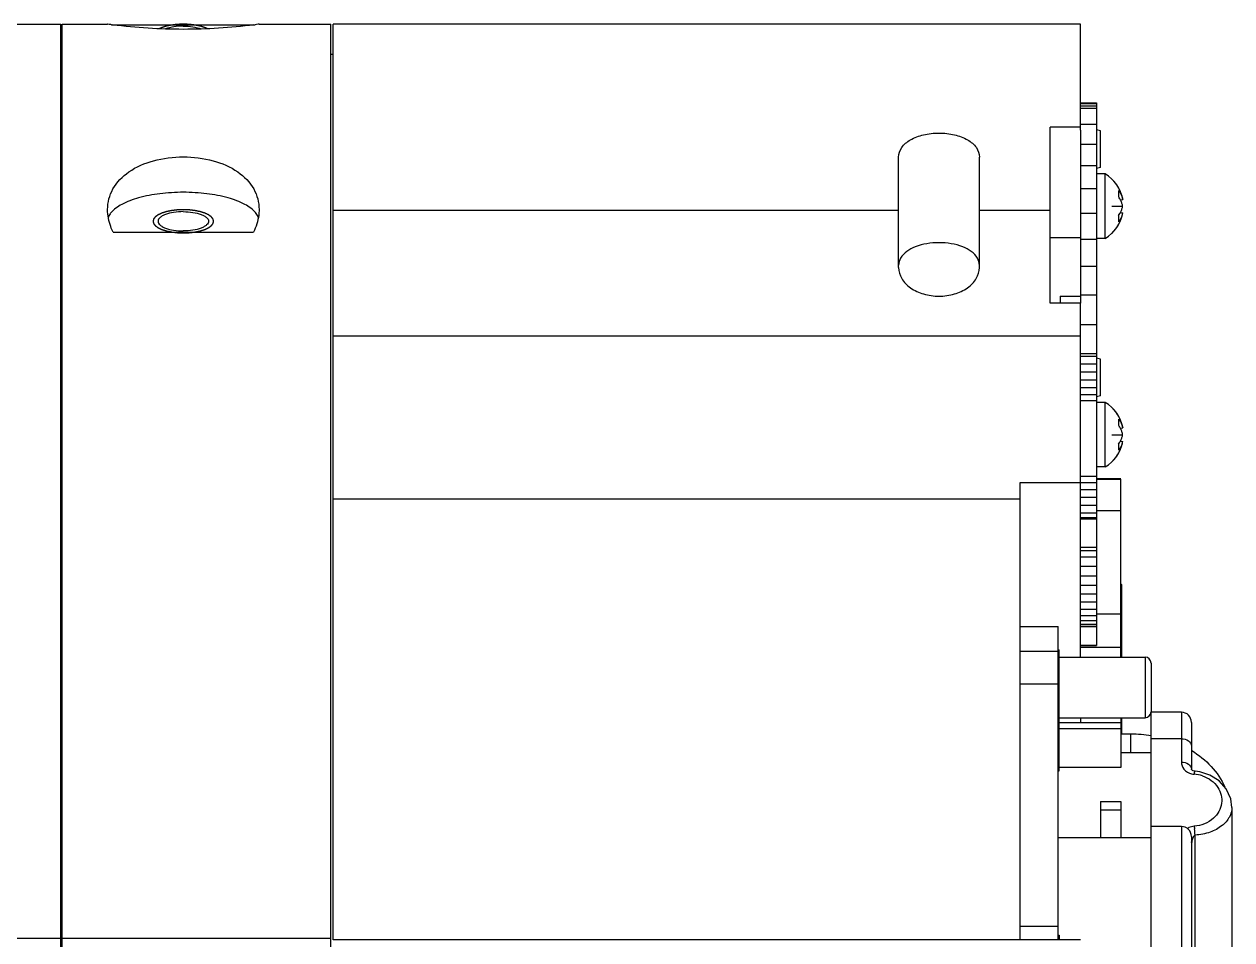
# Model space of a CAD drawing. Header units: millimetres. Extents: x 0 to 841, y 0 to 594.
# Drawn here: x 765.86 to 795.77, y 321.53 to 344.2 of the extents above; entities that cross this region are included whole.
import ezdxf

# ---------------------------------------------------------------- set-up
doc = ezdxf.new("R2010")
doc.units = ezdxf.units.MM
doc.header["$LTSCALE"] = 46.255
doc.layers.get('0').update_dxf_attribs({"linetype": 'CONTINUOUS'})
doc.layers.add('AXIS', color=7, linetype='CONTINUOUS')
doc.layers.add('COSMETIC', color=7, linetype='CONTINUOUS')

msp = doc.modelspace()

# ---------------------------------------------------------------- linework, layer by layer
at = {"color": 7, "linetype": 'CONTINUOUS'}
for p, q in [((773.515, 321.531), (773.515, 344.201)), ((792.015, 344.201), (773.515, 344.201)), ((792.015, 341.579), (792.015, 344.201)), ((792.015, 342.122), (792.413, 342.122)), ((766.805, 341.674), (766.774, 341.674)), ((792.015, 341.647), (791.265, 341.647)), ((791.265, 337.29), (791.265, 341.647)), ((792.515, 341.562), (792.413, 341.589)), ((792.515, 340.656), (792.515, 341.562)), ((787.515, 338.174), (787.515, 340.912)), ((789.515, 338.174), (789.515, 340.912)), ((792.515, 340.656), (792.413, 340.628)), ((792.63, 340.494), (792.413, 340.494)), ((792.63, 338.894), (792.63, 340.494)), ((766.805, 340.174), (766.774, 340.174)), ((793.006, 339.854), (793.062, 339.862)), ((787.515, 339.588), (773.515, 339.588)), ((791.265, 339.588), (789.515, 339.588)), ((793.006, 339.535), (793.062, 339.527)), ((791.265, 338.918), (792.015, 338.918)), ((792.63, 338.894), (792.413, 338.894)), ((792.015, 337.29), (791.265, 337.29)), ((792.015, 328.53), (792.015, 337.29)), ((773.515, 336.483), (792.015, 336.483)), ((792.015, 336.05), (792.413, 336.05)), ((792.015, 336.048), (792.413, 336.048)), ((792.413, 336.048), (792.413, 336.05)), ((792.515, 335.905), (792.413, 335.932)), ((792.515, 334.999), (792.515, 335.905)), ((792.515, 334.999), (792.413, 334.971)), ((792.015, 334.883), (792.413, 334.883)), ((792.63, 334.838), (792.413, 334.838)), ((792.63, 333.238), (792.63, 334.838)), ((766.805, 334.368), (766.774, 334.368)), ((793.006, 334.197), (793.062, 334.205)), ((793.006, 333.878), (793.062, 333.87)), ((792.63, 333.238), (792.413, 333.238)), ((766.805, 332.868), (766.774, 332.868)), ((792.015, 332.844), (790.515, 332.844)), ((790.515, 332.844), (790.515, 321.531)), ((792.413, 332.94), (793.015, 332.94)), ((793.015, 328.53), (793.015, 332.94)), ((773.515, 332.45), (790.515, 332.45)), ((792.015, 331.987), (792.413, 331.987)), ((793.015, 332.155), (792.413, 332.155)), ((792.015, 331.172), (792.413, 331.172)), ((792.015, 331.168), (792.413, 331.168)), ((792.413, 331.168), (792.413, 331.172)), ((793.035, 330.326), (793.015, 330.346)), ((793.035, 330.326), (793.035, 328.53)), ((793.015, 329.592), (792.413, 329.592)), ((791.465, 328.714), (791.492, 328.714)), ((791.492, 325.714), (791.492, 328.714)), ((792.015, 328.779), (793.015, 328.779)), ((791.492, 328.53), (793.615, 328.53)), ((793.615, 328.53), (793.615, 327.03)), ((793.765, 328.38), (793.765, 327.18)), ((794.515, 327.166), (793.765, 327.166)), ((793.765, 316.65), (793.765, 327.166)), ((794.515, 327.166), (794.515, 325.933)), ((791.492, 327.03), (793.615, 327.03)), ((793.015, 326.901), (791.492, 326.901)), ((792.015, 327.03), (792.015, 326.901)), ((793.015, 327.03), (793.015, 326.91)), ((793.015, 326.901), (793.015, 325.8)), ((793.035, 327.03), (793.035, 326.623)), ((794.765, 326.916), (794.765, 325.756)), ((793.015, 326.754), (791.492, 326.754)), ((793.265, 326.623), (793.015, 326.623)), ((793.265, 326.166), (793.265, 326.623)), ((794.515, 326.507), (793.765, 326.507)), ((793.015, 326.166), (793.765, 326.166)), ((791.465, 325.714), (791.492, 325.714)), ((793.015, 325.8), (791.492, 325.8)), ((794.765, 325.755), (794.765, 325.756)), ((794.972, 325.689), (794.853, 325.705)), ((792.515, 324.959), (793.015, 324.959)), ((792.515, 324.959), (792.515, 324.063)), ((793.015, 324.739), (792.515, 324.739)), ((793.015, 324.959), (793.015, 324.063)), ((795.765, 324.811), (795.765, 311.834)), ((794.515, 324.338), (793.765, 324.338)), ((794.515, 324.338), (794.515, 320.457)), ((766.805, 324.035), (766.774, 324.035)), ((791.465, 324.063), (793.765, 324.063)), ((794.765, 324.088), (794.765, 320.312)), ((794.856, 320.258), (794.856, 324.123)), ((766.805, 322.535), (766.774, 322.535)), ((792.015, 321.531), (773.515, 321.531)), ((791.465, 321.643), (791.492, 321.643)), ((791.492, 321.643), (791.492, 321.531))]:
    msp.add_line(p, q, dxfattribs=at)
at = {"color": 6, "linetype": 'CONTINUOUS'}
for p, q in [((792.015, 342.255), (792.413, 342.255)), ((792.015, 342.236), (792.413, 342.236)), ((792.015, 342.178), (792.413, 342.178)), ((792.413, 342.255), (792.413, 336.05)), ((792.015, 341.724), (792.413, 341.724)), ((792.015, 341.579), (792.015, 337.29)), ((792.015, 341.233), (792.413, 341.233)), ((792.015, 340.701), (792.413, 340.701)), ((792.015, 340.131), (792.413, 340.131)), ((792.015, 339.524), (792.413, 339.524)), ((792.015, 338.882), (792.413, 338.882)), ((792.015, 338.206), (792.413, 338.206)), ((791.515, 337.468), (792.015, 337.468)), ((791.515, 337.468), (791.515, 337.29)), ((792.015, 337.5), (792.413, 337.5)), ((792.015, 336.765), (792.413, 336.765)), ((792.015, 335.978), (792.413, 335.978)), ((792.015, 335.789), (792.413, 335.789)), ((792.413, 336.048), (792.413, 331.172)), ((792.015, 335.593), (792.413, 335.593)), ((792.015, 335.397), (792.413, 335.397)), ((792.015, 335.209), (792.413, 335.209)), ((792.015, 335.035), (792.413, 335.035)), ((792.015, 333.007), (792.413, 333.007)), ((792.015, 332.855), (792.413, 332.855)), ((792.015, 332.681), (792.413, 332.681)), ((792.015, 332.492), (792.413, 332.492)), ((792.015, 332.296), (792.413, 332.296)), ((792.015, 332.1), (792.413, 332.1)), ((792.015, 331.954), (792.413, 331.954)), ((792.015, 331.255), (792.413, 331.255)), ((792.015, 331.015), (792.413, 331.015)), ((792.413, 331.168), (792.413, 328.817)), ((792.015, 330.78), (792.413, 330.78)), ((792.015, 330.545), (792.413, 330.545)), ((792.015, 330.315), (792.413, 330.315)), ((792.015, 330.097), (792.413, 330.097)), ((792.015, 329.896), (792.413, 329.896)), ((792.015, 329.716), (792.413, 329.716)), ((792.015, 329.563), (792.413, 329.563)), ((792.015, 329.439), (792.413, 329.439)), ((792.015, 329.349), (792.413, 329.349)), ((792.015, 329.294), (792.413, 329.294)), ((792.015, 329.286), (792.413, 329.286)), ((792.015, 328.825), (792.413, 328.825)), ((792.015, 328.817), (792.413, 328.817))]:
    msp.add_line(p, q, dxfattribs=at)
at = {"color": 7, "linetype": 'CONTINUOUS'}
for points in [[(794.853, 325.705), (794.841, 325.706), (794.808, 325.715), (794.787, 325.727), (794.775, 325.738), (794.769, 325.746), (794.766, 325.752), (794.765, 325.755)], [(795.765, 324.811), (795.736, 325.025), (795.624, 325.27), (795.447, 325.468), (795.222, 325.609), (794.972, 325.689)]]:
    msp.add_lwpolyline(points, dxfattribs=at)
for centre, radius, start, end in [((792.137, 339.694), 0.94, 10.2812, 58.3634), ((792.504, 340.006), 0.465, 3.5767, 9.1095), ((792.485, 340.004), 0.483, 1.948, 3.5889), ((792.473, 340.004), 0.495, 359.9957, 1.9466), ((792.459, 340.004), 0.51, 358.0808, 359.9952), ((792.445, 340.004), 0.524, 356.5265, 358.0822), ((792.412, 340.007), 0.557, 351.5747, 356.4768), ((792.42, 339.545), 0.663, 30.2643, 35.0303), ((792.449, 339.562), 0.629, 27.7147, 30.2565), ((792.467, 339.572), 0.608, 25.8086, 27.7108), ((792.493, 339.584), 0.58, 21.6351, 25.834), ((792.518, 339.594), 0.553, 17.6746, 21.6404), ((792.541, 339.601), 0.529, 13.8384, 17.6705), ((792.56, 339.606), 0.509, 10.0433, 13.8351), ((792.56, 339.783), 0.509, 346.1649, 349.9567), ((792.137, 339.694), 0.94, 301.6366, 349.7188), ((792.412, 339.849), 0.672, 325.0006, 329.7049), ((792.42, 339.383), 0.549, 3.4889, 8.4595), ((792.445, 339.385), 0.523, 1.918, 3.4745), ((792.466, 339.385), 0.503, 358.0676, 1.9324), ((792.449, 339.827), 0.629, 329.7435, 332.2853), ((792.467, 339.817), 0.608, 332.2892, 334.1914), ((792.488, 339.807), 0.585, 334.186, 338.3449), ((792.518, 339.795), 0.553, 338.3596, 342.3254), ((792.541, 339.788), 0.529, 342.3295, 346.1616), ((792.599, 339.611), 0.47, 341.8813, 349.6995), ((792.509, 339.383), 0.46, 350.8612, 356.4528), ((792.486, 339.385), 0.483, 356.41, 358.0517), ((792.137, 334.038), 0.94, 10.2812, 58.3634), ((792.504, 334.349), 0.465, 3.5767, 9.1095), ((792.412, 334.35), 0.557, 351.5747, 356.4768), ((792.485, 334.347), 0.483, 1.948, 3.5889), ((792.473, 334.347), 0.495, 359.9957, 1.9466), ((792.459, 334.347), 0.51, 358.0808, 359.9952), ((792.445, 334.348), 0.524, 356.5265, 358.0822), ((792.42, 333.888), 0.663, 30.2643, 35.0303), ((792.449, 333.905), 0.629, 27.7147, 30.2565), ((792.467, 333.915), 0.608, 25.8086, 27.7108), ((792.493, 333.927), 0.58, 21.6351, 25.834), ((792.518, 333.937), 0.553, 17.6746, 21.6404), ((792.541, 333.944), 0.529, 13.8384, 17.6705), ((792.541, 334.131), 0.529, 342.3295, 346.1616), ((792.56, 333.949), 0.509, 10.0433, 13.8351), ((792.56, 334.126), 0.509, 346.1649, 349.9567), ((792.137, 334.038), 0.94, 301.6366, 349.7188), ((792.412, 334.192), 0.672, 325.0006, 329.7049), ((792.42, 333.726), 0.549, 3.4889, 8.4595), ((792.509, 333.726), 0.46, 350.8612, 356.4528), ((792.445, 333.728), 0.523, 1.918, 3.4745), ((792.466, 333.728), 0.503, 358.0676, 1.9324), ((792.486, 333.728), 0.483, 356.41, 358.0517), ((792.449, 334.17), 0.629, 329.7435, 332.2853), ((792.467, 334.161), 0.608, 332.2892, 334.1914), ((792.488, 334.151), 0.585, 334.186, 338.3449), ((792.518, 334.138), 0.553, 338.3596, 342.3254), ((792.599, 333.954), 0.47, 341.8813, 349.6995), ((793.615, 328.38), 0.15, 0, 90), ((793.615, 327.18), 0.15, 270, 360), ((794.515, 326.916), 0.25, 0, 90), ((793.265, 323.522), 3.101, 80.5858, 90.0082), ((794.865, 326.032), 0.401, 256.2754, 265.497), ((794.766, 324.78), 0.855, 71.4638, 85.5036), ((794.515, 324.088), 0.25, 0, 90), ((794.852, 323.979), 0.363, 114.5709, 122.0957), ((791.933, 323.938), 2.928, 3.6118, 6.668), ((794.621, 323.91), 0.153, 13.2488, 16.7726), ((795.319, 323.876), 0.553, 169.4724, 172.8887)]:
    msp.add_arc(centre, radius, start, end, dxfattribs=at)
at = {"color": 2, "linetype": 'CONTINUOUS'}
for points, knots in [([(769.558, 344.184), (769.55, 344.183), (769.533, 344.18), (769.514, 344.177), (769.501, 344.175), (769.496, 344.174), (769.491, 344.174), (769.487, 344.173), (769.48, 344.171), (769.47, 344.169), (769.458, 344.167), (769.446, 344.164), (769.435, 344.162), (769.428, 344.161), (769.424, 344.16), (769.421, 344.159), (769.416, 344.158), (769.404, 344.155), (769.391, 344.152), (769.377, 344.148), (769.371, 344.147), (769.367, 344.146), (769.364, 344.145), (769.361, 344.144), (769.358, 344.143), (769.352, 344.141), (769.339, 344.137), (769.327, 344.133), (769.316, 344.13), (769.311, 344.129), (769.308, 344.128), (769.304, 344.127), (769.299, 344.124), (769.291, 344.121), (769.281, 344.118), (769.271, 344.114), (769.263, 344.111), (769.257, 344.109), (769.254, 344.107), (769.251, 344.106), (769.247, 344.104), (769.241, 344.102), (769.234, 344.098), (769.222, 344.093), (769.213, 344.089), (769.207, 344.086)], [0, 0, 0, 0, 0.0625, 0.125, 0.140625, 0.15625, 0.164062, 0.171875, 0.1875, 0.21875, 0.25, 0.28125, 0.3125, 0.328125, 0.335938, 0.34375, 0.359375, 0.375, 0.4375, 0.46875, 0.484375, 0.492188, 0.5, 0.507812, 0.515625, 0.53125, 0.5625, 0.625, 0.640625, 0.65625, 0.664062, 0.671875, 0.6875, 0.71875, 0.75, 0.78125, 0.8125, 0.828125, 0.835938, 0.84375, 0.859375, 0.875, 0.90625, 0.9375, 1, 1, 1, 1]), ([(769.805, 344.2), (769.795, 344.2), (769.781, 344.2), (769.766, 344.199), (769.755, 344.199), (769.742, 344.199), (769.729, 344.198), (769.719, 344.198), (769.708, 344.197), (769.698, 344.197), (769.688, 344.196), (769.68, 344.196), (769.672, 344.195), (769.662, 344.195), (769.652, 344.194), (769.641, 344.193), (769.631, 344.192), (769.619, 344.191), (769.606, 344.19), (769.596, 344.188), (769.581, 344.187), (769.568, 344.185), (769.558, 344.184)], [0, 0, 0, 0, 0.125, 0.15625, 0.1875, 0.25, 0.3125, 0.34375, 0.375, 0.4375, 0.46875, 0.5, 0.53125, 0.5625, 0.625, 0.65625, 0.6875, 0.75, 0.8125, 0.84375, 0.875, 1, 1, 1, 1]), ([(770.052, 344.184), (770.042, 344.185), (770.029, 344.187), (770.014, 344.188), (770.004, 344.189), (769.992, 344.191), (769.979, 344.192), (769.969, 344.193), (769.959, 344.194), (769.948, 344.194), (769.938, 344.195), (769.93, 344.196), (769.923, 344.196), (769.912, 344.197), (769.902, 344.197), (769.891, 344.198), (769.881, 344.198), (769.868, 344.199), (769.855, 344.199), (769.844, 344.199), (769.829, 344.2), (769.816, 344.2), (769.805, 344.2)], [0, 0, 0, 0, 0.125, 0.15625, 0.1875, 0.25, 0.3125, 0.34375, 0.375, 0.4375, 0.46875, 0.5, 0.53125, 0.5625, 0.625, 0.65625, 0.6875, 0.75, 0.8125, 0.84375, 0.875, 1, 1, 1, 1]), ([(770.403, 344.086), (770.397, 344.089), (770.388, 344.093), (770.376, 344.098), (770.369, 344.102), (770.363, 344.104), (770.36, 344.106), (770.357, 344.107), (770.354, 344.108), (770.352, 344.109), (770.347, 344.111), (770.34, 344.114), (770.33, 344.117), (770.32, 344.121), (770.312, 344.124), (770.306, 344.126), (770.303, 344.128), (770.299, 344.129), (770.295, 344.13), (770.284, 344.133), (770.272, 344.137), (770.259, 344.141), (770.253, 344.143), (770.249, 344.144), (770.247, 344.145), (770.244, 344.146), (770.24, 344.147), (770.233, 344.148), (770.22, 344.152), (770.206, 344.155), (770.195, 344.158), (770.19, 344.159), (770.186, 344.16), (770.182, 344.161), (770.175, 344.162), (770.165, 344.164), (770.153, 344.167), (770.141, 344.169), (770.131, 344.171), (770.123, 344.173), (770.119, 344.173), (770.115, 344.174), (770.11, 344.175), (770.101, 344.176), (770.09, 344.178), (770.073, 344.181), (770.06, 344.183), (770.052, 344.184)], [0, 0, 0, 0, 0.0625, 0.09375, 0.125, 0.140625, 0.15625, 0.164062, 0.171875, 0.179688, 0.1875, 0.21875, 0.25, 0.28125, 0.3125, 0.328125, 0.335938, 0.34375, 0.359375, 0.375, 0.4375, 0.46875, 0.484375, 0.492188, 0.5, 0.507812, 0.515625, 0.53125, 0.5625, 0.625, 0.640625, 0.65625, 0.664062, 0.671875, 0.6875, 0.71875, 0.75, 0.78125, 0.8125, 0.828125, 0.835938, 0.84375, 0.859375, 0.875, 0.90625, 0.9375, 1, 1, 1, 1]), ([(769.805, 339.608), (769.793, 339.607), (769.769, 339.606), (769.738, 339.605), (769.714, 339.604), (769.699, 339.604), (769.687, 339.603), (769.678, 339.603), (769.67, 339.603), (769.665, 339.602), (769.662, 339.602), (769.659, 339.602), (769.657, 339.602), (769.654, 339.602), (769.649, 339.601), (769.642, 339.6), (769.633, 339.599), (769.621, 339.598), (769.607, 339.596), (769.589, 339.594), (769.572, 339.592), (769.557, 339.59), (769.545, 339.589), (769.537, 339.588), (769.529, 339.587), (769.524, 339.587), (769.521, 339.586), (769.519, 339.586), (769.517, 339.586), (769.515, 339.585), (769.51, 339.584), (769.503, 339.583), (769.495, 339.581), (769.484, 339.579), (769.471, 339.576), (769.455, 339.573), (769.438, 339.57), (769.425, 339.567), (769.414, 339.565), (769.406, 339.563), (769.399, 339.562), (769.395, 339.561), (769.392, 339.56), (769.39, 339.56), (769.388, 339.559), (769.386, 339.558), (769.382, 339.557), (769.376, 339.555), (769.368, 339.553), (769.359, 339.55), (769.347, 339.546), (769.332, 339.542), (769.318, 339.537), (769.306, 339.533), (769.296, 339.53), (769.29, 339.529), (769.286, 339.527), (769.282, 339.526), (769.279, 339.525), (769.277, 339.524), (769.276, 339.524), (769.275, 339.524), (769.274, 339.523), (769.273, 339.523), (769.271, 339.522), (769.269, 339.521), (769.266, 339.52), (769.262, 339.518), (769.257, 339.515), (769.25, 339.512), (769.24, 339.507), (769.228, 339.502), (769.217, 339.497), (769.207, 339.492), (769.199, 339.488), (769.194, 339.486), (769.19, 339.484), (769.188, 339.483), (769.185, 339.482), (769.183, 339.481), (769.183, 339.481), (769.182, 339.48), (769.181, 339.48), (769.181, 339.479), (769.179, 339.479), (769.177, 339.477), (769.175, 339.476), (769.172, 339.474), (769.169, 339.471), (769.163, 339.467), (769.156, 339.462), (769.147, 339.456), (769.139, 339.449), (769.131, 339.444), (769.126, 339.44), (769.122, 339.438), (769.119, 339.436), (769.117, 339.434), (769.115, 339.433), (769.114, 339.432), (769.113, 339.431), (769.113, 339.431), (769.112, 339.431), (769.112, 339.43), (769.111, 339.429), (769.11, 339.428), (769.109, 339.426), (769.107, 339.424), (769.105, 339.421), (769.101, 339.416), (769.097, 339.411), (769.091, 339.404), (769.086, 339.397), (769.081, 339.392), (769.078, 339.387), (769.076, 339.385), (769.074, 339.382), (769.072, 339.381), (769.071, 339.379), (769.071, 339.378), (769.07, 339.378), (769.07, 339.377), (769.07, 339.377), (769.07, 339.376), (769.069, 339.375), (769.069, 339.374), (769.068, 339.372), (769.068, 339.37), (769.067, 339.367), (769.066, 339.362), (769.064, 339.356), (769.062, 339.349), (769.061, 339.342), (769.059, 339.336), (769.058, 339.331), (769.057, 339.328), (769.056, 339.326), (769.056, 339.324), (769.056, 339.323), (769.055, 339.322), (769.055, 339.321), (769.055, 339.321), (769.055, 339.32), (769.055, 339.32), (769.056, 339.319), (769.056, 339.317), (769.056, 339.315), (769.057, 339.313), (769.058, 339.31), (769.059, 339.306), (769.06, 339.3), (769.062, 339.293), (769.064, 339.286), (769.065, 339.28), (769.067, 339.275), (769.067, 339.272), (769.068, 339.27), (769.068, 339.268), (769.069, 339.267), (769.069, 339.266), (769.069, 339.265), (769.069, 339.265), (769.07, 339.264), (769.07, 339.264), (769.071, 339.263), (769.072, 339.262), (769.073, 339.26), (769.075, 339.258), (769.077, 339.255), (769.081, 339.25), (769.085, 339.245), (769.09, 339.238), (769.096, 339.231), (769.1, 339.226), (769.104, 339.221), (769.106, 339.219), (769.108, 339.216), (769.109, 339.215), (769.11, 339.213), (769.111, 339.212), (769.111, 339.212), (769.112, 339.211), (769.112, 339.211), (769.113, 339.21), (769.114, 339.209), (769.116, 339.208), (769.118, 339.207), (769.121, 339.205), (769.125, 339.202), (769.13, 339.198), (769.137, 339.193), (769.146, 339.187), (769.155, 339.18), (769.162, 339.175), (769.167, 339.171), (769.171, 339.169), (769.174, 339.166), (769.176, 339.165), (769.178, 339.164), (769.179, 339.163), (769.18, 339.162), (769.18, 339.162), (769.181, 339.161), (769.182, 339.161), (769.184, 339.16), (769.186, 339.159), (769.189, 339.158), (769.193, 339.156), (769.198, 339.154), (769.206, 339.15), (769.216, 339.145), (769.228, 339.14), (769.239, 339.134), (769.249, 339.13), (769.257, 339.126), (769.262, 339.124), (769.266, 339.122), (769.269, 339.12), (769.271, 339.119), (769.273, 339.119), (769.274, 339.118), (769.275, 339.118), (769.276, 339.117), (769.277, 339.117), (769.279, 339.116), (769.282, 339.115), (769.285, 339.114), (769.29, 339.113), (769.296, 339.111), (769.305, 339.108), (769.317, 339.104), (769.331, 339.1), (769.345, 339.095), (769.357, 339.092), (769.367, 339.089), (769.374, 339.087), (769.38, 339.085), (769.384, 339.083), (769.386, 339.083), (769.388, 339.082), (769.39, 339.082), (769.392, 339.081), (769.397, 339.08), (769.404, 339.079), (769.412, 339.077), (769.423, 339.075), (769.436, 339.072), (769.452, 339.069), (769.468, 339.066), (769.482, 339.063), (769.493, 339.061), (769.501, 339.059), (769.507, 339.058), (769.512, 339.057), (769.515, 339.056), (769.517, 339.056), (769.519, 339.055), (769.522, 339.055), (769.527, 339.055), (769.534, 339.054), (769.543, 339.053), (769.555, 339.051), (769.569, 339.05), (769.587, 339.048), (769.604, 339.045), (769.619, 339.044), (769.631, 339.042), (769.639, 339.041), (769.647, 339.041), (769.652, 339.04), (769.655, 339.04), (769.657, 339.039), (769.659, 339.039), (769.662, 339.039), (769.668, 339.039), (769.675, 339.039), (769.685, 339.038), (769.697, 339.038), (769.712, 339.037), (769.737, 339.036), (769.768, 339.035), (769.793, 339.034), (769.805, 339.034)], [0, 0, 0, 0, 0.015625, 0.03125, 0.039062, 0.046875, 0.050781, 0.054688, 0.058594, 0.060547, 0.061523, 0.0625, 0.063477, 0.064453, 0.066406, 0.070312, 0.074219, 0.078125, 0.085938, 0.09375, 0.101562, 0.109375, 0.113281, 0.117188, 0.121094, 0.123047, 0.124023, 0.125, 0.125977, 0.126953, 0.128906, 0.132812, 0.136719, 0.140625, 0.148438, 0.15625, 0.164062, 0.171875, 0.175781, 0.179688, 0.183594, 0.185547, 0.186523, 0.1875, 0.188477, 0.189453, 0.191406, 0.195312, 0.199219, 0.203125, 0.210938, 0.21875, 0.226562, 0.234375, 0.238281, 0.242188, 0.244141, 0.246094, 0.248047, 0.249023, 0.249512, 0.25, 0.250488, 0.250977, 0.251953, 0.253906, 0.255859, 0.257812, 0.261719, 0.265625, 0.273438, 0.28125, 0.289062, 0.296875, 0.300781, 0.304688, 0.306641, 0.308594, 0.310547, 0.311523, 0.312012, 0.3125, 0.312988, 0.313477, 0.314453, 0.316406, 0.318359, 0.320312, 0.324219, 0.328125, 0.335938, 0.34375, 0.351562, 0.359375, 0.363281, 0.367188, 0.369141, 0.371094, 0.373047, 0.374023, 0.374512, 0.375, 0.375488, 0.375977, 0.376953, 0.378906, 0.380859, 0.382812, 0.386719, 0.390625, 0.398438, 0.40625, 0.414062, 0.421875, 0.425781, 0.429688, 0.431641, 0.433594, 0.435547, 0.436523, 0.437012, 0.4375, 0.437988, 0.438477, 0.439453, 0.441406, 0.443359, 0.445312, 0.449219, 0.453125, 0.460938, 0.46875, 0.476562, 0.484375, 0.488281, 0.492188, 0.494141, 0.496094, 0.498047, 0.499023, 0.499512, 0.5, 0.500488, 0.500977, 0.501953, 0.503906, 0.505859, 0.507812, 0.511719, 0.515625, 0.523438, 0.53125, 0.539062, 0.546875, 0.550781, 0.554688, 0.556641, 0.558594, 0.560547, 0.561523, 0.562012, 0.5625, 0.562988, 0.563477, 0.564453, 0.566406, 0.568359, 0.570312, 0.574219, 0.578125, 0.585938, 0.59375, 0.601562, 0.609375, 0.613281, 0.617188, 0.619141, 0.621094, 0.623047, 0.624023, 0.624512, 0.625, 0.625488, 0.625977, 0.626953, 0.628906, 0.630859, 0.632812, 0.636719, 0.640625, 0.648438, 0.65625, 0.664062, 0.671875, 0.675781, 0.679688, 0.681641, 0.683594, 0.685547, 0.686523, 0.687012, 0.6875, 0.687988, 0.688477, 0.689453, 0.691406, 0.693359, 0.695312, 0.699219, 0.703125, 0.710938, 0.71875, 0.726562, 0.734375, 0.738281, 0.742188, 0.744141, 0.746094, 0.748047, 0.749023, 0.749512, 0.75, 0.750488, 0.750977, 0.751953, 0.753906, 0.755859, 0.757812, 0.761719, 0.765625, 0.773438, 0.78125, 0.789062, 0.796875, 0.800781, 0.804688, 0.808594, 0.810547, 0.811523, 0.8125, 0.813477, 0.814453, 0.816406, 0.820312, 0.824219, 0.828125, 0.835938, 0.84375, 0.851562, 0.859375, 0.863281, 0.867188, 0.871094, 0.873047, 0.874023, 0.875, 0.875977, 0.876953, 0.878906, 0.882812, 0.886719, 0.890625, 0.898438, 0.90625, 0.914062, 0.921875, 0.925781, 0.929688, 0.933594, 0.935547, 0.936523, 0.9375, 0.938477, 0.939453, 0.941406, 0.945312, 0.949219, 0.953125, 0.960938, 0.96875, 0.984375, 1, 1, 1, 1]), ([(769.805, 339.034), (769.817, 339.034), (769.841, 339.035), (769.872, 339.036), (769.896, 339.037), (769.911, 339.038), (769.923, 339.038), (769.932, 339.038), (769.94, 339.039), (769.945, 339.039), (769.948, 339.039), (769.951, 339.039), (769.953, 339.039), (769.956, 339.04), (769.961, 339.04), (769.968, 339.041), (769.977, 339.042), (769.989, 339.044), (770.003, 339.045), (770.021, 339.047), (770.038, 339.049), (770.053, 339.051), (770.065, 339.052), (770.073, 339.053), (770.081, 339.054), (770.086, 339.055), (770.089, 339.055), (770.091, 339.055), (770.093, 339.056), (770.096, 339.056), (770.1, 339.057), (770.107, 339.059), (770.115, 339.06), (770.126, 339.062), (770.139, 339.065), (770.155, 339.068), (770.172, 339.072), (770.185, 339.074), (770.196, 339.077), (770.204, 339.078), (770.211, 339.08), (770.215, 339.081), (770.218, 339.081), (770.22, 339.082), (770.222, 339.082), (770.224, 339.083), (770.228, 339.084), (770.234, 339.086), (770.242, 339.088), (770.251, 339.091), (770.263, 339.095), (770.278, 339.1), (770.292, 339.104), (770.304, 339.108), (770.314, 339.111), (770.32, 339.113), (770.325, 339.114), (770.328, 339.115), (770.331, 339.116), (770.333, 339.117), (770.334, 339.117), (770.335, 339.118), (770.336, 339.118), (770.337, 339.119), (770.339, 339.119), (770.341, 339.12), (770.344, 339.122), (770.348, 339.124), (770.353, 339.126), (770.361, 339.129), (770.37, 339.134), (770.382, 339.139), (770.393, 339.145), (770.403, 339.149), (770.411, 339.153), (770.416, 339.155), (770.42, 339.157), (770.422, 339.158), (770.425, 339.159), (770.427, 339.16), (770.428, 339.161), (770.428, 339.161), (770.429, 339.161), (770.43, 339.162), (770.431, 339.163), (770.433, 339.164), (770.435, 339.166), (770.438, 339.168), (770.441, 339.17), (770.447, 339.174), (770.454, 339.18), (770.463, 339.186), (770.471, 339.192), (770.479, 339.197), (770.484, 339.201), (770.488, 339.204), (770.491, 339.206), (770.493, 339.207), (770.495, 339.209), (770.496, 339.209), (770.497, 339.21), (770.497, 339.21), (770.498, 339.211), (770.498, 339.211), (770.499, 339.212), (770.5, 339.214), (770.501, 339.215), (770.503, 339.218), (770.505, 339.22), (770.509, 339.225), (770.513, 339.23), (770.519, 339.237), (770.524, 339.244), (770.529, 339.249), (770.532, 339.254), (770.534, 339.257), (770.536, 339.259), (770.538, 339.261), (770.539, 339.262), (770.539, 339.263), (770.54, 339.264), (770.54, 339.264), (770.54, 339.264), (770.541, 339.265), (770.541, 339.266), (770.541, 339.267), (770.542, 339.269), (770.542, 339.272), (770.543, 339.275), (770.544, 339.279), (770.546, 339.285), (770.548, 339.292), (770.549, 339.299), (770.551, 339.305), (770.552, 339.31), (770.553, 339.313), (770.554, 339.315), (770.554, 339.317), (770.554, 339.319), (770.555, 339.32), (770.555, 339.32), (770.555, 339.321), (770.555, 339.321), (770.555, 339.322), (770.554, 339.323), (770.554, 339.324), (770.554, 339.326), (770.553, 339.328), (770.552, 339.331), (770.551, 339.336), (770.55, 339.342), (770.548, 339.349), (770.546, 339.356), (770.545, 339.361), (770.543, 339.366), (770.543, 339.369), (770.542, 339.371), (770.542, 339.373), (770.541, 339.374), (770.541, 339.375), (770.541, 339.376), (770.541, 339.376), (770.54, 339.377), (770.54, 339.377), (770.539, 339.378), (770.538, 339.38), (770.537, 339.381), (770.535, 339.384), (770.533, 339.386), (770.529, 339.391), (770.525, 339.397), (770.52, 339.403), (770.514, 339.41), (770.51, 339.416), (770.506, 339.42), (770.504, 339.423), (770.502, 339.425), (770.501, 339.427), (770.5, 339.428), (770.499, 339.429), (770.499, 339.43), (770.498, 339.43), (770.498, 339.43), (770.497, 339.431), (770.496, 339.432), (770.494, 339.433), (770.492, 339.435), (770.489, 339.437), (770.486, 339.439), (770.48, 339.443), (770.473, 339.449), (770.464, 339.455), (770.455, 339.461), (770.448, 339.466), (770.443, 339.47), (770.439, 339.473), (770.436, 339.475), (770.434, 339.476), (770.432, 339.478), (770.431, 339.479), (770.43, 339.479), (770.43, 339.48), (770.429, 339.48), (770.428, 339.48), (770.426, 339.481), (770.424, 339.482), (770.421, 339.484), (770.417, 339.485), (770.412, 339.488), (770.404, 339.491), (770.394, 339.496), (770.383, 339.502), (770.371, 339.507), (770.361, 339.512), (770.353, 339.515), (770.348, 339.518), (770.344, 339.519), (770.341, 339.521), (770.339, 339.522), (770.337, 339.523), (770.336, 339.523), (770.335, 339.524), (770.334, 339.524), (770.333, 339.524), (770.331, 339.525), (770.328, 339.526), (770.325, 339.527), (770.32, 339.528), (770.314, 339.53), (770.305, 339.533), (770.293, 339.537), (770.279, 339.541), (770.265, 339.546), (770.253, 339.55), (770.243, 339.552), (770.236, 339.555), (770.23, 339.557), (770.226, 339.558), (770.224, 339.559), (770.222, 339.559), (770.22, 339.56), (770.218, 339.56), (770.213, 339.561), (770.206, 339.562), (770.198, 339.564), (770.187, 339.566), (770.174, 339.569), (770.158, 339.572), (770.142, 339.576), (770.128, 339.578), (770.117, 339.581), (770.109, 339.582), (770.103, 339.584), (770.098, 339.585), (770.095, 339.585), (770.093, 339.586), (770.091, 339.586), (770.088, 339.586), (770.083, 339.587), (770.076, 339.588), (770.067, 339.589), (770.055, 339.59), (770.041, 339.592), (770.023, 339.594), (770.006, 339.596), (769.991, 339.598), (769.98, 339.599), (769.971, 339.6), (769.963, 339.601), (769.958, 339.601), (769.955, 339.602), (769.953, 339.602), (769.951, 339.602), (769.948, 339.602), (769.942, 339.602), (769.935, 339.603), (769.925, 339.603), (769.913, 339.604), (769.898, 339.604), (769.873, 339.605), (769.842, 339.606), (769.817, 339.607), (769.805, 339.608)], [0, 0, 0, 0, 0.015625, 0.03125, 0.039062, 0.046875, 0.050781, 0.054688, 0.058594, 0.060547, 0.061523, 0.0625, 0.063477, 0.064453, 0.066406, 0.070312, 0.074219, 0.078125, 0.085938, 0.09375, 0.101562, 0.109375, 0.113281, 0.117188, 0.121094, 0.123047, 0.124023, 0.125, 0.125977, 0.126953, 0.128906, 0.132812, 0.136719, 0.140625, 0.148438, 0.15625, 0.164062, 0.171875, 0.175781, 0.179688, 0.183594, 0.185547, 0.186523, 0.1875, 0.188477, 0.189453, 0.191406, 0.195312, 0.199219, 0.203125, 0.210938, 0.21875, 0.226562, 0.234375, 0.238281, 0.242188, 0.244141, 0.246094, 0.248047, 0.249023, 0.249512, 0.25, 0.250488, 0.250977, 0.251953, 0.253906, 0.255859, 0.257812, 0.261719, 0.265625, 0.273438, 0.28125, 0.289062, 0.296875, 0.300781, 0.304688, 0.306641, 0.308594, 0.310547, 0.311523, 0.312012, 0.3125, 0.312988, 0.313477, 0.314453, 0.316406, 0.318359, 0.320312, 0.324219, 0.328125, 0.335938, 0.34375, 0.351562, 0.359375, 0.363281, 0.367188, 0.369141, 0.371094, 0.373047, 0.374023, 0.374512, 0.375, 0.375488, 0.375977, 0.376953, 0.378906, 0.380859, 0.382812, 0.386719, 0.390625, 0.398438, 0.40625, 0.414062, 0.421875, 0.425781, 0.429688, 0.431641, 0.433594, 0.435547, 0.436523, 0.437012, 0.4375, 0.437988, 0.438477, 0.439453, 0.441406, 0.443359, 0.445312, 0.449219, 0.453125, 0.460938, 0.46875, 0.476562, 0.484375, 0.488281, 0.492188, 0.494141, 0.496094, 0.498047, 0.499023, 0.499512, 0.5, 0.500488, 0.500977, 0.501953, 0.503906, 0.505859, 0.507812, 0.511719, 0.515625, 0.523438, 0.53125, 0.539062, 0.546875, 0.550781, 0.554688, 0.556641, 0.558594, 0.560547, 0.561523, 0.562012, 0.5625, 0.562988, 0.563477, 0.564453, 0.566406, 0.568359, 0.570312, 0.574219, 0.578125, 0.585938, 0.59375, 0.601562, 0.609375, 0.613281, 0.617188, 0.619141, 0.621094, 0.623047, 0.624023, 0.624512, 0.625, 0.625488, 0.625977, 0.626953, 0.628906, 0.630859, 0.632812, 0.636719, 0.640625, 0.648438, 0.65625, 0.664062, 0.671875, 0.675781, 0.679688, 0.681641, 0.683594, 0.685547, 0.686523, 0.687012, 0.6875, 0.687988, 0.688477, 0.689453, 0.691406, 0.693359, 0.695312, 0.699219, 0.703125, 0.710938, 0.71875, 0.726562, 0.734375, 0.738281, 0.742188, 0.744141, 0.746094, 0.748047, 0.749023, 0.749512, 0.75, 0.750488, 0.750977, 0.751953, 0.753906, 0.755859, 0.757812, 0.761719, 0.765625, 0.773438, 0.78125, 0.789062, 0.796875, 0.800781, 0.804688, 0.808594, 0.810547, 0.811523, 0.8125, 0.813477, 0.814453, 0.816406, 0.820312, 0.824219, 0.828125, 0.835938, 0.84375, 0.851562, 0.859375, 0.863281, 0.867188, 0.871094, 0.873047, 0.874023, 0.875, 0.875977, 0.876953, 0.878906, 0.882812, 0.886719, 0.890625, 0.898438, 0.90625, 0.914062, 0.921875, 0.925781, 0.929688, 0.933594, 0.935547, 0.936523, 0.9375, 0.938477, 0.939453, 0.941406, 0.945312, 0.949219, 0.953125, 0.960938, 0.96875, 0.984375, 1, 1, 1, 1])]:
    msp.add_open_spline(points, degree=3, knots=knots, dxfattribs=at)
at = {"color": 7, "linetype": 'CONTINUOUS'}
for points, knots in [([(787.515, 340.912), (787.515, 340.994), (787.58, 341.173), (787.816, 341.362), (788.14, 341.479), (788.515, 341.52), (788.89, 341.479), (789.214, 341.362), (789.45, 341.173), (789.515, 340.994), (789.515, 340.912)], [0, 0, 0, 0, 0.096245, 0.210003, 0.347262, 0.499999, 0.65274, 0.789997, 0.903756, 1, 1, 1, 1]), ([(792.963, 340.079), (792.988, 340.047), (793.03, 339.978), (793.055, 339.901), (793.062, 339.862)], [0, 0, 0, 0, 0.508609, 1, 1, 1, 1]), ([(793.046, 339.465), (793.037, 339.437), (793.013, 339.383), (792.981, 339.333), (792.963, 339.31)], [0, 0, 0, 0, 0.492492, 1, 1, 1, 1]), ([(789.466, 338.411), (789.391, 338.542), (789.065, 338.743), (788.515, 338.815), (787.965, 338.743), (787.639, 338.542), (787.564, 338.411)], [0, 0, 0, 0, 0.215334, 0.499972, 0.78463, 1, 1, 1, 1]), ([(787.515, 338.174), (787.515, 338.08), (787.576, 337.879), (787.809, 337.649), (788.136, 337.501), (788.515, 337.45), (788.894, 337.501), (789.221, 337.649), (789.454, 337.879), (789.515, 338.08), (789.515, 338.174)], [0, 0, 0, 0, 0.104747, 0.222329, 0.356016, 0.5, 0.643984, 0.777671, 0.895253, 1, 1, 1, 1]), ([(792.963, 334.422), (792.988, 334.39), (793.03, 334.321), (793.055, 334.244), (793.062, 334.205)], [0, 0, 0, 0, 0.508609, 1, 1, 1, 1]), ([(793.046, 333.808), (793.037, 333.78), (793.013, 333.726), (792.981, 333.677), (792.963, 333.653)], [0, 0, 0, 0, 0.492492, 1, 1, 1, 1]), ([(794.515, 326.507), (794.576, 326.507), (794.691, 326.484), (794.765, 326.378), (794.765, 326.33)], [0, 0, 0, 0, 0.559768, 1, 1, 1, 1]), ([(794.515, 325.933), (794.515, 325.871), (794.568, 325.732), (794.697, 325.66), (794.77, 325.642)], [0, 0, 0, 0, 0.453631, 1, 1, 1, 1]), ([(794.515, 325.933), (794.576, 325.933), (794.691, 325.91), (794.765, 325.805), (794.765, 325.756)], [0, 0, 0, 0, 0.559787, 1, 1, 1, 1]), ([(794.771, 326.216), (794.947, 326.108), (795.272, 325.848), (795.509, 325.503), (795.595, 325.319)], [0, 0, 0, 0, 0.504586, 1, 1, 1, 1]), ([(794.833, 325.632), (794.836, 325.65), (794.84, 325.675), (794.847, 325.696), (794.851, 325.705), (794.853, 325.705)], [0, 0, 0, 0, 0.723262, 0.918606, 1, 1, 1, 1]), ([(795.038, 325.59), (795.189, 325.54), (795.453, 325.357), (795.564, 324.897), (795.322, 324.477), (795.005, 324.356), (794.833, 324.343)], [0, 0, 0, 0, 0.262935, 0.48435, 0.716035, 1, 1, 1, 1]), ([(795.765, 324.81), (795.765, 324.728), (795.716, 324.551), (795.518, 324.333), (795.22, 324.177), (794.982, 324.131), (794.856, 324.123)], [0, 0, 0, 0, 0.198191, 0.424362, 0.69347, 1, 1, 1, 1]), ([(794.833, 324.343), (794.834, 324.338), (794.837, 324.316), (794.84, 324.295), (794.842, 324.278)], [0, 0, 0, 0, 0.227293, 1, 1, 1, 1]), ([(794.856, 324.123), (794.846, 324.12), (794.812, 324.097), (794.797, 324.059), (794.788, 324.031)], [0, 0, 0, 0, 0.253786, 1, 1, 1, 1])]:
    msp.add_open_spline(points, degree=3, knots=knots, dxfattribs=at)
for points in [[(787.564, 338.411), (787.533, 338.358), (787.515, 338.294), (787.515, 338.232)], [(789.515, 338.232), (789.515, 338.294), (789.497, 338.357), (789.466, 338.411)], [(794.833, 324.343), (794.788, 324.339), (794.742, 324.328), (794.701, 324.309)], [(794.77, 323.945), (794.767, 323.923), (794.765, 323.9), (794.765, 323.878)], [(794.788, 324.031), (794.783, 324.014), (794.778, 323.996), (794.775, 323.978)]]:
    msp.add_open_spline(points, degree=3, dxfattribs=at)
at = {"layer": 'AXIS', "color": 7, "linetype": 'CONTINUOUS'}
for p, q in [((765.374, 344.201), (766.774, 344.201)), ((766.774, 293.81), (766.774, 344.201)), ((766.805, 293.831), (766.805, 344.201)), ((766.805, 344.201), (767.93, 344.201)), ((767.93, 344.201), (767.93, 344.201)), ((768.069, 344.184), (771.541, 344.184)), ((771.68, 344.201), (771.68, 344.201)), ((771.68, 344.201), (773.455, 344.201)), ((773.455, 294.528), (773.455, 344.201)), ((773.515, 343.451), (773.455, 343.451)), ((768.069, 339.05), (771.541, 339.05)), ((792.413, 332.951), (793.015, 332.951)), ((790.515, 329.29), (791.465, 329.29)), ((791.465, 321.531), (791.465, 329.29)), ((791.465, 328.666), (790.515, 328.666)), ((791.465, 327.858), (790.515, 327.858)), ((791.465, 321.859), (790.515, 321.859)), ((765.374, 321.574), (766.774, 321.574)), ((766.805, 321.574), (773.455, 321.574))]:
    msp.add_line(p, q, dxfattribs=at)
for centre, start, end in [((769.281, 353.488), 262.3291, 262.5288), ((770.329, 353.488), 277.4712, 277.6709)]:
    msp.add_arc(centre, 9.384, start, end, dxfattribs=at)
for points, knots in [([(767.938, 344.2), (767.936, 344.2), (767.934, 344.201), (767.93, 344.201), (767.93, 344.201)], [0, 0, 0, 0, 0.746467, 1, 1, 1, 1]), ([(768.028, 344.187), (768.017, 344.189), (767.987, 344.193), (767.957, 344.197), (767.938, 344.2)], [0, 0, 0, 0, 0.355457, 1, 1, 1, 1]), ([(771.55, 344.183), (770.972, 344.107), (769.805, 344.039), (768.638, 344.107), (768.061, 344.183)], [0, 0, 0, 0, 0.5, 1, 1, 1, 1]), ([(771.67, 344.2), (771.665, 344.199), (771.636, 344.195), (771.607, 344.191), (771.582, 344.187)], [0, 0, 0, 0, 0.153783, 1, 1, 1, 1]), ([(771.68, 344.201), (771.68, 344.201), (771.675, 344.201), (771.672, 344.2), (771.67, 344.2)], [0, 0, 0, 0, 0.252858, 1, 1, 1, 1]), ([(769.805, 344.152), (769.726, 344.152), (769.577, 344.142), (769.432, 344.108), (769.367, 344.083)], [0, 0, 0, 0, 0.533385, 1, 1, 1, 1]), ([(769.805, 344.152), (769.884, 344.152), (770.033, 344.142), (770.178, 344.108), (770.243, 344.083)], [0, 0, 0, 0, 0.533385, 1, 1, 1, 1]), ([(767.93, 339.61), (767.93, 339.698), (767.952, 339.877), (768.092, 340.223), (768.461, 340.597), (769.084, 340.858), (769.805, 340.947), (770.526, 340.858), (771.149, 340.597), (771.518, 340.223), (771.658, 339.877), (771.68, 339.698), (771.68, 339.61)], [0, 0, 0, 0, 0.052507, 0.105544, 0.219842, 0.352853, 0.5, 0.647147, 0.780158, 0.894456, 0.947493, 1, 1, 1, 1]), ([(771.594, 339.535), (771.524, 339.621), (771.303, 339.771), (770.89, 339.92), (770.374, 340.016), (769.805, 340.05), (769.236, 340.016), (768.72, 339.92), (768.308, 339.771), (768.086, 339.621), (768.016, 339.535)], [0, 0, 0, 0, 0.087543, 0.204852, 0.345961, 0.5, 0.654039, 0.795148, 0.912457, 1, 1, 1, 1]), ([(768.069, 339.05), (768.046, 339.095), (767.969, 339.272), (767.93, 339.467), (767.93, 339.61)], [0, 0, 0, 0, 0.260321, 1, 1, 1, 1]), ([(768.016, 339.535), (768.007, 339.525), (767.977, 339.484), (767.953, 339.438), (767.942, 339.403)], [0, 0, 0, 0, 0.268082, 1, 1, 1, 1]), ([(769.805, 339.56), (769.725, 339.56), (769.575, 339.549), (769.4, 339.509), (769.288, 339.458), (769.217, 339.41), (769.18, 339.355), (769.18, 339.321)], [0, 0, 0, 0, 0.338311, 0.633391, 0.754357, 0.854525, 1, 1, 1, 1]), ([(769.805, 339.56), (769.885, 339.56), (770.035, 339.549), (770.21, 339.509), (770.322, 339.458), (770.393, 339.41), (770.43, 339.355), (770.43, 339.321)], [0, 0, 0, 0, 0.338311, 0.633391, 0.754357, 0.854525, 1, 1, 1, 1]), ([(771.68, 339.61), (771.68, 339.563), (771.668, 339.37), (771.607, 339.181), (771.541, 339.05)], [0, 0, 0, 0, 0.24233, 1, 1, 1, 1]), ([(771.668, 339.403), (771.664, 339.414), (771.647, 339.462), (771.619, 339.505), (771.594, 339.535)], [0, 0, 0, 0, 0.234996, 1, 1, 1, 1]), ([(769.18, 339.321), (769.18, 339.286), (769.217, 339.231), (769.288, 339.184), (769.4, 339.133), (769.575, 339.092), (769.725, 339.081), (769.805, 339.081)], [0, 0, 0, 0, 0.145475, 0.245643, 0.366609, 0.661689, 1, 1, 1, 1]), ([(770.43, 339.321), (770.43, 339.286), (770.393, 339.231), (770.322, 339.184), (770.21, 339.133), (770.035, 339.092), (769.885, 339.081), (769.805, 339.081)], [0, 0, 0, 0, 0.145475, 0.245643, 0.366609, 0.661689, 1, 1, 1, 1])]:
    msp.add_open_spline(points, degree=3, knots=knots, dxfattribs=at)
at = {"layer": 'COSMETIC', "color": 7, "linetype": 'CONTINUOUS'}
for p, q in [((792.794, 339.694), (793.062, 339.694)), ((792.794, 334.038), (793.062, 334.038))]:
    msp.add_line(p, q, dxfattribs=at)
for centre, start, end in [((792.137, 339.694), 10.2812, 45.6354), ((792.137, 339.694), 314.3646, 349.7188), ((792.137, 334.038), 10.2812, 45.6354), ((792.137, 334.038), 314.3646, 349.7188)]:
    msp.add_arc(centre, 0.94, start, end, dxfattribs=at)

doc.saveas('drawing.dxf')
